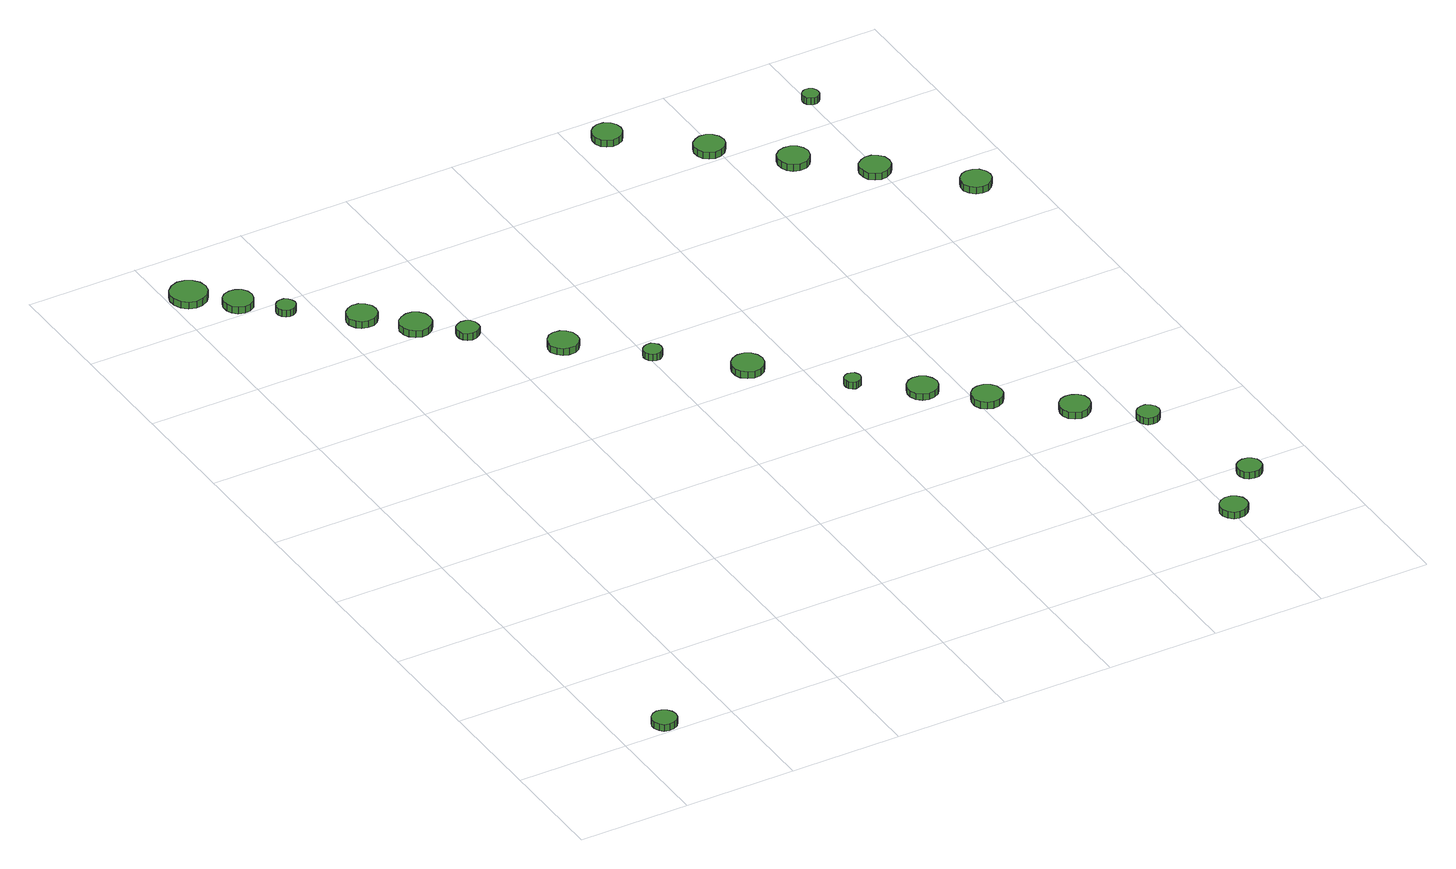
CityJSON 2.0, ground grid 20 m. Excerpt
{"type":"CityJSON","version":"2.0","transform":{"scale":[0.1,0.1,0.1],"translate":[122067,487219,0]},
"CityObjects":{
"tree1":{"type":"SolitaryVegetationObject","attributes":{"function":"something"},"geometry":[{"type":"MultiSurface","lod":"1","boundaries":[[[0,1,2,3,4,5,6,7,8,9,10,11,12,13,14]],[[15,16,17,18,19,20,21,22,23,24,25,26,27,28,29]],[[0,29,28,1]],[[1,28,27,2]],[[2,27,26,3]],[[3,26,25,4]],[[4,25,24,5]],[[5,24,23,6]],[[6,23,22,7]],[[7,22,21,8]],[[8,21,20,9]],[[9,20,19,10]],[[10,19,18,11]],[[11,18,17,12]],[[12,17,16,13]],[[13,16,15,14]],[[14,15,29,0]]]}]},
"tree2":{"type":"SolitaryVegetationObject","attributes":{"function":"something"},"geometry":[{"type":"MultiSurface","lod":"1","boundaries":[[[30,31,32,33,34,35,36,37,38,39,40,41,42,43,44]],[[45,46,47,48,49,50,51,52,53,54,55,56,57,58,59]],[[30,59,58,31]],[[31,58,57,32]],[[32,57,56,33]],[[33,56,55,34]],[[34,55,54,35]],[[35,54,53,36]],[[36,53,52,37]],[[37,52,51,38]],[[38,51,50,39]],[[39,50,49,40]],[[40,49,48,41]],[[41,48,47,42]],[[42,47,46,43]],[[43,46,45,44]],[[44,45,59,30]]]}]},
"tree3":{"type":"SolitaryVegetationObject","attributes":{"function":"something"},"geometry":[{"type":"MultiSurface","lod":"1","boundaries":[[[60,61,62,63,64,65,66,67,68,69,70,71,72,73,74]],[[75,76,77,78,79,80,81,82,83,84,85,86,87,88,89]],[[60,89,88,61]],[[61,88,87,62]],[[62,87,86,63]],[[63,86,85,64]],[[64,85,84,65]],[[65,84,83,66]],[[66,83,82,67]],[[67,82,81,68]],[[68,81,80,69]],[[69,80,79,70]],[[70,79,78,71]],[[71,78,77,72]],[[72,77,76,73]],[[73,76,75,74]],[[74,75,89,60]]]}]},
"tree4":{"type":"SolitaryVegetationObject","attributes":{"function":"something"},"geometry":[{"type":"MultiSurface","lod":"1","boundaries":[[[90,91,92,93,94,95,96,97,98,99,100,101,102,103,104]],[[105,106,107,108,109,110,111,112,113,114,115,116,117,118,119]],[[90,119,118,91]],[[91,118,117,92]],[[92,117,116,93]],[[93,116,115,94]],[[94,115,114,95]],[[95,114,113,96]],[[96,113,112,97]],[[97,112,111,98]],[[98,111,110,99]],[[99,110,109,100]],[[100,109,108,101]],[[101,108,107,102]],[[102,107,106,103]],[[103,106,105,104]],[[104,105,119,90]]]}]},
"tree5":{"type":"SolitaryVegetationObject","attributes":{"function":"something"},"geometry":[{"type":"MultiSurface","lod":"1","boundaries":[[[120,121,122,123,124,125,126,127,128,129,130,131,132,133,134]],[[135,136,137,138,139,140,141,142,143,144,145,146,147,148,149]],[[120,149,148,121]],[[121,148,147,122]],[[122,147,146,123]],[[123,146,145,124]],[[124,145,144,125]],[[125,144,143,126]],[[126,143,142,127]],[[127,142,141,128]],[[128,141,140,129]],[[129,140,139,130]],[[130,139,138,131]],[[131,138,137,132]],[[132,137,136,133]],[[133,136,135,134]],[[134,135,149,120]]]}]},
"tree6":{"type":"SolitaryVegetationObject","attributes":{"function":"something"},"geometry":[{"type":"MultiSurface","lod":"1","boundaries":[[[150,151,152,153,154,155,156,157,158,159,160,161,162,163,164]],[[165,166,167,168,169,170,171,172,173,174,175,176,177,178,179]],[[150,179,178,151]],[[151,178,177,152]],[[152,177,176,153]],[[153,176,175,154]],[[154,175,174,155]],[[155,174,173,156]],[[156,173,172,157]],[[157,172,171,158]],[[158,171,170,159]],[[159,170,169,160]],[[160,169,168,161]],[[161,168,167,162]],[[162,167,166,163]],[[163,166,165,164]],[[164,165,179,150]]]}]},
"tree7":{"type":"SolitaryVegetationObject","attributes":{"function":"something"},"geometry":[{"type":"MultiSurface","lod":"1","boundaries":[[[180,181,182,183,184,185,186,187,188,189,190,191,192,193,194]],[[195,196,197,198,199,200,201,202,203,204,205,206,207,208,209]],[[180,209,208,181]],[[181,208,207,182]],[[182,207,206,183]],[[183,206,205,184]],[[184,205,204,185]],[[185,204,203,186]],[[186,203,202,187]],[[187,202,201,188]],[[188,201,200,189]],[[189,200,199,190]],[[190,199,198,191]],[[191,198,197,192]],[[192,197,196,193]],[[193,196,195,194]],[[194,195,209,180]]]}]},
"tree8":{"type":"SolitaryVegetationObject","attributes":{"function":"something"},"geometry":[{"type":"MultiSurface","lod":"1","boundaries":[[[210,211,212,213,214,215,216,217,218,219,220,221,222,223,224]],[[225,226,227,228,229,230,231,232,233,234,235,236,237,238,239]],[[210,239,238,211]],[[211,238,237,212]],[[212,237,236,213]],[[213,236,235,214]],[[214,235,234,215]],[[215,234,233,216]],[[216,233,232,217]],[[217,232,231,218]],[[218,231,230,219]],[[219,230,229,220]],[[220,229,228,221]],[[221,228,227,222]],[[222,227,226,223]],[[223,226,225,224]],[[224,225,239,210]]]}]},
"tree9":{"type":"SolitaryVegetationObject","attributes":{"function":"something"},"geometry":[{"type":"MultiSurface","lod":"1","boundaries":[[[240,241,242,243,244,245,246,247,248,249,250,251,252,253,254]],[[255,256,257,258,259,260,261,262,263,264,265,266,267,268,269]],[[240,269,268,241]],[[241,268,267,242]],[[242,267,266,243]],[[243,266,265,244]],[[244,265,264,245]],[[245,264,263,246]],[[246,263,262,247]],[[247,262,261,248]],[[248,261,260,249]],[[249,260,259,250]],[[250,259,258,251]],[[251,258,257,252]],[[252,257,256,253]],[[253,256,255,254]],[[254,255,269,240]]]}]},
"tree10":{"type":"SolitaryVegetationObject","attributes":{"function":"something"},"geometry":[{"type":"MultiSurface","lod":"1","boundaries":[[[270,271,272,273,274,275,276,277,278,279,280,281,282,283,284]],[[285,286,287,288,289,290,291,292,293,294,295,296,297,298,299]],[[270,299,298,271]],[[271,298,297,272]],[[272,297,296,273]],[[273,296,295,274]],[[274,295,294,275]],[[275,294,293,276]],[[276,293,292,277]],[[277,292,291,278]],[[278,291,290,279]],[[279,290,289,280]],[[280,289,288,281]],[[281,288,287,282]],[[282,287,286,283]],[[283,286,285,284]],[[284,285,299,270]]]}]},
"tree11":{"type":"SolitaryVegetationObject","attributes":{"function":"something"},"geometry":[{"type":"MultiSurface","lod":"1","boundaries":[[[300,301,302,303,304,305,306,307,308,309,310,311,312,313,314]],[[315,316,317,318,319,320,321,322,323,324,325,326,327,328,329]],[[300,329,328,301]],[[301,328,327,302]],[[302,327,326,303]],[[303,326,325,304]],[[304,325,324,305]],[[305,324,323,306]],[[306,323,322,307]],[[307,322,321,308]],[[308,321,320,309]],[[309,320,319,310]],[[310,319,318,311]],[[311,318,317,312]],[[312,317,316,313]],[[313,316,315,314]],[[314,315,329,300]]]}]},
"tree12":{"type":"SolitaryVegetationObject","attributes":{"function":"something"},"geometry":[{"type":"MultiSurface","lod":"1","boundaries":[[[330,331,332,333,334,335,336,337,338,339,340,341,342,343,344]],[[345,346,347,348,349,350,351,352,353,354,355,356,357,358,359]],[[330,359,358,331]],[[331,358,357,332]],[[332,357,356,333]],[[333,356,355,334]],[[334,355,354,335]],[[335,354,353,336]],[[336,353,352,337]],[[337,352,351,338]],[[338,351,350,339]],[[339,350,349,340]],[[340,349,348,341]],[[341,348,347,342]],[[342,347,346,343]],[[343,346,345,344]],[[344,345,359,330]]]}]},
"tree13":{"type":"SolitaryVegetationObject","attributes":{"function":"something"},"geometry":[{"type":"MultiSurface","lod":"1","boundaries":[[[360,361,362,363,364,365,366,367,368,369,370,371,372,373,374]],[[375,376,377,378,379,380,381,382,383,384,385,386,387,388,389]],[[360,389,388,361]],[[361,388,387,362]],[[362,387,386,363]],[[363,386,385,364]],[[364,385,384,365]],[[365,384,383,366]],[[366,383,382,367]],[[367,382,381,368]],[[368,381,380,369]],[[369,380,379,370]],[[370,379,378,371]],[[371,378,377,372]],[[372,377,376,373]],[[373,376,375,374]],[[374,375,389,360]]]}]},
"tree14":{"type":"SolitaryVegetationObject","attributes":{"function":"something"},"geometry":[{"type":"MultiSurface","lod":"1","boundaries":[[[390,391,392,393,394,395,396,397,398,399,400,401,402,403,404]],[[405,406,407,408,409,410,411,412,413,414,415,416,417,418,419]],[[390,419,418,391]],[[391,418,417,392]],[[392,417,416,393]],[[393,416,415,394]],[[394,415,414,395]],[[395,414,413,396]],[[396,413,412,397]],[[397,412,411,398]],[[398,411,410,399]],[[399,410,409,400]],[[400,409,408,401]],[[401,408,407,402]],[[402,407,406,403]],[[403,406,405,404]],[[404,405,419,390]]]}]},
"tree15":{"type":"SolitaryVegetationObject","attributes":{"function":"something"},"geometry":[{"type":"MultiSurface","lod":"1","boundaries":[[[420,421,422,423,424,425,426,427,428,429,430,431,432,433,434]],[[435,436,437,438,439,440,441,442,443,444,445,446,447,448,449]],[[420,449,448,421]],[[421,448,447,422]],[[422,447,446,423]],[[423,446,445,424]],[[424,445,444,425]],[[425,444,443,426]],[[426,443,442,427]],[[427,442,441,428]],[[428,441,440,429]],[[429,440,439,430]],[[430,439,438,431]],[[431,438,437,432]],[[432,437,436,433]],[[433,436,435,434]],[[434,435,449,420]]]}]},
"tree16":{"type":"SolitaryVegetationObject","attributes":{"function":"something"},"geometry":[{"type":"MultiSurface","lod":"1","boundaries":[[[450,451,452,453,454,455,456,457,458,459,460,461,462,463,464]],[[465,466,467,468,469,470,471,472,473,474,475,476,477,478,479]],[[450,479,478,451]],[[451,478,477,452]],[[452,477,476,453]],[[453,476,475,454]],[[454,475,474,455]],[[455,474,473,456]],[[456,473,472,457]],[[457,472,471,458]],[[458,471,470,459]],[[459,470,469,460]],[[460,469,468,461]],[[461,468,467,462]],[[462,467,466,463]],[[463,466,465,464]],[[464,465,479,450]]]}]},
"tree17":{"type":"SolitaryVegetationObject","attributes":{"function":"something"},"geometry":[{"type":"MultiSurface","lod":"1","boundaries":[[[480,481,482,483,484,485,486,487,488,489,490,491,492,493,494]],[[495,496,497,498,499,500,501,502,503,504,505,506,507,508,509]],[[480,509,508,481]],[[481,508,507,482]],[[482,507,506,483]],[[483,506,505,484]],[[484,505,504,485]],[[485,504,503,486]],[[486,503,502,487]],[[487,502,501,488]],[[488,501,500,489]],[[489,500,499,490]],[[490,499,498,491]],[[491,498,497,492]],[[492,497,496,493]],[[493,496,495,494]],[[494,495,509,480]]]}]},
"tree18":{"type":"SolitaryVegetationObject","attributes":{"function":"something"},"geometry":[{"type":"MultiSurface","lod":"1","boundaries":[[[510,511,512,513,514,515,516,517,518,519,520,521,522,523,524]],[[525,526,527,528,529,530,531,532,533,534,535,536,537,538,539]],[[510,539,538,511]],[[511,538,537,512]],[[512,537,536,513]],[[513,536,535,514]],[[514,535,534,515]],[[515,534,533,516]],[[516,533,532,517]],[[517,532,531,518]],[[518,531,530,519]],[[519,530,529,520]],[[520,529,528,521]],[[521,528,527,522]],[[522,527,526,523]],[[523,526,525,524]],[[524,525,539,510]]]}]},
"tree19":{"type":"SolitaryVegetationObject","attributes":{"function":"something"},"geometry":[{"type":"MultiSurface","lod":"1","boundaries":[[[540,541,542,543,544,545,546,547,548,549,550,551,552,553,554]],[[555,556,557,558,559,560,561,562,563,564,565,566,567,568,569]],[[540,569,568,541]],[[541,568,567,542]],[[542,567,566,543]],[[543,566,565,544]],[[544,565,564,545]],[[545,564,563,546]],[[546,563,562,547]],[[547,562,561,548]],[[548,561,560,549]],[[549,560,559,550]],[[550,559,558,551]],[[551,558,557,552]],[[552,557,556,553]],[[553,556,555,554]],[[554,555,569,540]]]}]},
"tree20":{"type":"SolitaryVegetationObject","attributes":{"function":"something"},"geometry":[{"type":"MultiSurface","lod":"1","boundaries":[[[570,571,572,573,574,575,576,577,578,579,580,581,582,583,584]],[[585,586,587,588,589,590,591,592,593,594,595,596,597,598,599]],[[570,599,598,571]],[[571,598,597,572]],[[572,597,596,573]],[[573,596,595,574]],[[574,595,594,575]],[[575,594,593,576]],[[576,593,592,577]],[[577,592,591,578]],[[578,591,590,579]],[[579,590,589,580]],[[580,589,588,581]],[[581,588,587,582]],[[582,587,586,583]],[[583,586,585,584]],[[584,585,599,570]]]}]},
"tree21":{"type":"SolitaryVegetationObject","attributes":{"function":"something"},"geometry":[{"type":"MultiSurface","lod":"1","boundaries":[[[600,601,602,603,604,605,606,607,608,609,610,611,612,613,614]],[[615,616,617,618,619,620,621,622,623,624,625,626,627,628,629]],[[600,629,628,601]],[[601,628,627,602]],[[602,627,626,603]],[[603,626,625,604]],[[604,625,624,605]],[[605,624,623,606]],[[606,623,622,607]],[[607,622,621,608]],[[608,621,620,609]],[[609,620,619,610]],[[610,619,618,611]],[[611,618,617,612]],[[612,617,616,613]],[[613,616,615,614]],[[614,615,629,600]]]}]},
"tree22":{"type":"SolitaryVegetationObject","attributes":{"function":"something"},"geometry":[{"type":"MultiSurface","lod":"1","boundaries":[[[630,631,632,633,634,635,636,637,638,639,640,641,642,643,644]],[[645,646,647,648,649,650,651,652,653,654,655,656,657,658,659]],[[630,659,658,631]],[[631,658,657,632]],[[632,657,656,633]],[[633,656,655,634]],[[634,655,654,635]],[[635,654,653,636]],[[636,653,652,637]],[[637,652,651,638]],[[638,651,650,639]],[[639,650,649,640]],[[640,649,648,641]],[[641,648,647,642]],[[642,647,646,643]],[[643,646,645,644]],[[644,645,659,630]]]}]},
"tree23":{"type":"SolitaryVegetationObject","attributes":{"function":"something"},"geometry":[{"type":"MultiSurface","lod":"1","boundaries":[[[660,661,662,663,664,665,666,667,668,669,670,671,672,673,674]],[[675,676,677,678,679,680,681,682,683,684,685,686,687,688,689]],[[660,689,688,661]],[[661,688,687,662]],[[662,687,686,663]],[[663,686,685,664]],[[664,685,684,665]],[[665,684,683,666]],[[666,683,682,667]],[[667,682,681,668]],[[668,681,680,669]],[[669,680,679,670]],[[670,679,678,671]],[[671,678,677,672]],[[672,677,676,673]],[[673,676,675,674]],[[674,675,689,660]]]}]}
},
"vertices":[
[108,22,15],[106,31,15],[101,38,15],[93,43,15],[84,44,15],[75,41,15],[69,35,15],[65,27,15],[65,18,15],[69,9,15],[75,3,15],[84,1,15],[93,2,15],[101,6,15],[106,13,15],[106,13,2],[101,6,2],[93,2,2],[84,1,2],[75,3,2],[69,9,2],[65,18,2],[65,27,2],[69,35,2],[75,41,2],[84,44,2],[93,43,2],[101,38,2],[106,31,2],[108,22,2],
[66,1482,17],[63,1496,17],[55,1506,17],[43,1513,17],[30,1515,17],[17,1510,17],[7,1501,17],[2,1489,17],[2,1476,17],[7,1463,17],[17,1454,17],[30,1450,17],[43,1452,17],[55,1458,17],[63,1469,17],[63,1469,4],[55,1458,4],[43,1452,4],[30,1450,4],[17,1454,4],[7,1463,4],[2,1476,4],[2,1489,4],[7,1501,4],[17,1510,4],[30,1515,4],[43,1513,4],[55,1506,4],[63,1496,4],[66,1482,4],
[120,1425,16],[118,1436,16],[112,1445,16],[102,1450,16],[92,1451,16],[81,1448,16],[73,1441,16],[69,1431,16],[69,1420,16],[73,1410,16],[81,1403,16],[92,1399,16],[102,1400,16],[112,1406,16],[118,1415,16],[118,1415,3],[112,1406,3],[102,1400,3],[92,1399,3],[81,1403,3],[73,1410,3],[69,1420,3],[69,1431,3],[73,1441,3],[81,1448,3],[92,1451,3],[102,1450,3],[112,1445,3],[118,1436,3],[120,1425,3],
[170,1370,16],[168,1377,16],[164,1383,16],[158,1387,16],[151,1387,16],[144,1385,16],[139,1380,16],[136,1374,16],[136,1367,16],[139,1360,16],[144,1355,16],[151,1353,16],[158,1354,16],[164,1358,16],[168,1363,16],[168,1363,3],[164,1358,3],[158,1354,3],[151,1353,3],[144,1355,3],[139,1360,3],[136,1367,3],[136,1374,3],[139,1380,3],[144,1385,3],[151,1387,3],[158,1387,3],[164,1383,3],[168,1377,3],[170,1370,3],
[274,1286,17],[272,1297,17],[265,1306,17],[256,1312,17],[244,1313,17],[234,1309,17],[226,1302,17],[221,1292,17],[221,1281,17],[226,1270,17],[234,1263,17],[244,1260,17],[256,1261,17],[265,1266,17],[272,1275,17],[272,1275,4],[265,1266,4],[256,1261,4],[244,1260,4],[234,1263,4],[226,1270,4],[221,1281,4],[221,1292,4],[226,1302,4],[234,1309,4],[244,1313,4],[256,1312,4],[265,1306,4],[272,1297,4],[274,1286,4],
[339,1221,16],[337,1233,16],[330,1242,16],[320,1248,16],[309,1249,16],[298,1245,16],[289,1238,16],[284,1227,16],[284,1215,16],[289,1205,16],[298,1197,16],[309,1193,16],[320,1195,16],[330,1201,16],[337,1210,16],[337,1210,3],[330,1201,3],[320,1195,3],[309,1193,3],[298,1197,3],[289,1205,3],[284,1215,3],[284,1227,3],[289,1238,3],[298,1245,3],[309,1249,3],[320,1248,3],[330,1242,3],[337,1233,3],[339,1221,3],
[397,1165,15],[396,1173,15],[391,1180,15],[384,1184,15],[376,1185,15],[368,1182,15],[362,1177,15],[359,1169,15],[359,1161,15],[362,1154,15],[368,1148,15],[376,1146,15],[384,1147,15],[391,1151,15],[396,1157,15],[396,1157,2],[391,1151,2],[384,1147,2],[376,1146,2],[368,1148,2],[362,1154,2],[359,1161,2],[359,1169,2],[362,1177,2],[368,1182,2],[376,1185,2],[384,1184,2],[391,1180,2],[396,1173,2],[397,1165,2],
[521,1055,15],[519,1066,15],[512,1075,15],[503,1081,15],[491,1082,15],[481,1079,15],[473,1071,15],[468,1061,15],[468,1050,15],[473,1040,15],[481,1032,15],[491,1029,15],[503,1030,15],[512,1035,15],[519,1044,15],[519,1044,2],[512,1035,2],[503,1030,2],[491,1029,2],[481,1032,2],[473,1040,2],[468,1050,2],[468,1061,2],[473,1071,2],[481,1079,2],[491,1082,2],[503,1081,2],[512,1075,2],[519,1066,2],[521,1055,2],
[624,959,15],[623,966,15],[619,971,15],[613,975,15],[606,975,15],[600,973,15],[595,969,15],[592,962,15],[592,956,15],[595,949,15],[600,945,15],[606,943,15],[613,943,15],[619,947,15],[623,952,15],[623,952,2],[619,947,2],[613,943,2],[606,943,2],[600,945,2],[595,949,2],[592,956,2],[592,962,2],[595,969,2],[600,973,2],[606,975,2],[613,975,2],[619,971,2],[623,966,2],[624,959,2],
[751,848,14],[749,859,14],[742,869,14],[732,875,14],[720,876,14],[709,872,14],[700,864,14],[696,854,14],[696,842,14],[700,832,14],[709,824,14],[720,820,14],[732,821,14],[742,827,14],[749,837,14],[749,837,1],[742,827,1],[732,821,1],[720,820,1],[709,824,1],[700,832,1],[696,842,1],[696,854,1],[700,864,1],[709,872,1],[720,876,1],[732,875,1],[742,869,1],[749,859,1],[751,848,1],
[864,723,15],[862,728,15],[859,733,15],[853,736,15],[847,737,15],[842,735,15],[837,731,15],[835,726,15],[835,720,15],[837,714,15],[842,710,15],[847,708,15],[853,709,15],[859,712,15],[862,717,15],[862,717,2],[859,712,2],[853,709,2],[847,708,2],[842,710,2],[837,714,2],[835,720,2],[835,726,2],[837,731,2],[842,735,2],[847,737,2],[853,736,2],[859,733,2],[862,728,2],[864,723,2],
[964,646,15],[961,657,15],[955,666,15],[945,672,15],[934,673,15],[924,670,15],[915,662,15],[911,652,15],[911,641,15],[915,631,15],[924,623,15],[934,620,15],[945,621,15],[955,626,15],[961,635,15],[961,635,3],[955,626,3],[945,621,3],[934,620,3],[924,623,3],[915,631,3],[911,641,3],[911,652,3],[915,662,3],[924,670,3],[934,673,3],[945,672,3],[955,666,3],[961,657,3],[964,646,3],
[1043,572,15],[1041,583,15],[1034,592,15],[1024,598,15],[1013,599,15],[1003,596,15],[994,588,15],[990,578,15],[990,567,15],[994,557,15],[1003,549,15],[1013,546,15],[1024,547,15],[1034,552,15],[1041,561,15],[1041,561,2],[1034,552,2],[1024,547,2],[1013,546,2],[1003,549,2],[994,557,2],[990,567,2],[990,578,2],[994,588,2],[1003,596,2],[1013,599,2],[1024,598,2],[1034,592,2],[1041,583,2],[1043,572,2],
[1225,86,19],[1223,96,19],[1217,104,19],[1208,109,19],[1198,110,19],[1189,107,19],[1181,100,19],[1177,91,19],[1177,81,19],[1181,72,19],[1189,65,19],[1198,62,19],[1208,63,19],[1217,68,19],[1223,76,19],[1223,76,6],[1217,68,6],[1208,63,6],[1198,62,6],[1189,65,6],[1181,72,6],[1177,81,6],[1177,91,6],[1181,100,6],[1189,107,6],[1198,110,6],[1208,109,6],[1217,104,6],[1223,96,6],[1225,86,6],
[1152,474,16],[1150,485,16],[1143,494,16],[1133,499,16],[1122,500,16],[1112,497,16],[1103,489,16],[1099,479,16],[1099,468,16],[1103,458,16],[1112,450,16],[1122,447,16],[1133,448,16],[1143,454,16],[1150,463,16],[1150,463,3],[1143,454,3],[1133,448,3],[1122,447,3],[1112,450,3],[1103,458,3],[1099,468,3],[1099,479,3],[1103,489,3],[1112,497,3],[1122,500,3],[1133,499,3],[1143,494,3],[1150,485,3],[1152,474,3],
[887,1545,14],[885,1555,14],[879,1564,14],[869,1570,14],[858,1571,14],[848,1567,14],[840,1560,14],[836,1550,14],[836,1539,14],[840,1529,14],[848,1522,14],[858,1519,14],[869,1520,14],[879,1525,14],[885,1534,14],[885,1534,1],[879,1525,1],[869,1520,1],[858,1519,1],[848,1522,1],[840,1529,1],[836,1539,1],[836,1550,1],[840,1560,1],[848,1567,1],[858,1571,1],[869,1570,1],[879,1564,1],[885,1555,1],[887,1545,1],
[1300,170,20],[1299,179,20],[1293,186,20],[1286,190,20],[1277,191,20],[1268,188,20],[1262,183,20],[1258,174,20],[1258,166,20],[1262,157,20],[1268,152,20],[1277,149,20],[1286,150,20],[1293,154,20],[1299,161,20],[1299,161,7],[1293,154,7],[1286,150,7],[1277,149,7],[1268,152,7],[1262,157,7],[1258,166,7],[1258,174,7],[1262,183,7],[1268,188,7],[1277,191,7],[1286,190,7],[1293,186,7],[1299,179,7],[1300,170,7],
[1235,390,19],[1233,398,19],[1228,404,19],[1221,409,19],[1213,409,19],[1205,407,19],[1199,401,19],[1196,394,19],[1196,385,19],[1199,378,19],[1205,372,19],[1213,370,19],[1221,371,19],[1228,375,19],[1233,382,19],[1233,382,6],[1228,375,6],[1221,371,6],[1213,370,6],[1205,372,6],[1199,378,6],[1196,385,6],[1196,394,6],[1199,401,6],[1205,407,6],[1213,409,6],[1221,409,6],[1228,404,6],[1233,398,6],[1235,390,6],
[1014,1428,16],[1012,1439,16],[1005,1448,16],[995,1454,16],[984,1455,16],[974,1451,16],[965,1444,16],[961,1434,16],[961,1423,16],[965,1412,16],[974,1405,16],[984,1401,16],[995,1403,16],[1005,1408,16],[1012,1417,16],[1012,1417,3],[1005,1408,3],[995,1403,3],[984,1401,3],[974,1405,3],[965,1412,3],[961,1423,3],[961,1434,3],[965,1444,3],[974,1451,3],[984,1455,3],[995,1454,3],[1005,1448,3],[1012,1439,3],[1014,1428,3],
[1118,1331,15],[1115,1342,15],[1109,1351,15],[1099,1357,15],[1087,1358,15],[1076,1355,15],[1067,1347,15],[1063,1336,15],[1063,1325,15],[1067,1314,15],[1076,1307,15],[1087,1303,15],[1099,1304,15],[1109,1310,15],[1115,1319,15],[1115,1319,2],[1109,1310,2],[1099,1304,2],[1087,1303,2],[1076,1307,2],[1067,1314,2],[1063,1325,2],[1063,1336,2],[1067,1347,2],[1076,1355,2],[1087,1358,2],[1099,1357,2],[1109,1351,2],[1115,1342,2],[1118,1331,2],
[1219,1241,15],[1217,1252,15],[1210,1261,15],[1200,1267,15],[1189,1268,15],[1179,1264,15],[1170,1257,15],[1166,1247,15],[1166,1235,15],[1170,1225,15],[1179,1218,15],[1189,1214,15],[1200,1215,15],[1210,1221,15],[1217,1230,15],[1217,1230,2],[1210,1221,2],[1200,1215,2],[1189,1214,2],[1179,1218,2],[1170,1225,2],[1166,1235,2],[1166,1247,2],[1170,1257,2],[1179,1264,2],[1189,1268,2],[1200,1267,2],[1210,1261,2],[1217,1252,2],[1219,1241,2],
[1218,1471,16],[1217,1477,16],[1214,1482,16],[1208,1485,16],[1202,1486,16],[1197,1484,16],[1192,1480,16],[1190,1474,16],[1190,1468,16],[1192,1463,16],[1197,1459,16],[1202,1457,16],[1208,1457,16],[1214,1460,16],[1217,1465,16],[1217,1465,3],[1214,1460,3],[1208,1457,3],[1202,1457,3],[1197,1459,3],[1192,1463,3],[1190,1468,3],[1190,1474,3],[1192,1480,3],[1197,1484,3],[1202,1486,3],[1208,1485,3],[1214,1482,3],[1217,1477,3],[1218,1471,3],
[1343,1126,13],[1341,1136,13],[1334,1146,13],[1324,1151,13],[1313,1152,13],[1303,1149,13],[1294,1141,13],[1290,1131,13],[1290,1120,13],[1294,1110,13],[1303,1102,13],[1313,1099,13],[1324,1100,13],[1334,1106,13],[1341,1115,13],[1341,1115,0],[1334,1106,0],[1324,1100,0],[1313,1099,0],[1303,1102,0],[1294,1110,0],[1290,1120,0],[1290,1131,0],[1294,1141,0],[1303,1149,0],[1313,1152,0],[1324,1151,0],[1334,1146,0],[1341,1136,0],[1343,1126,0]
]}
